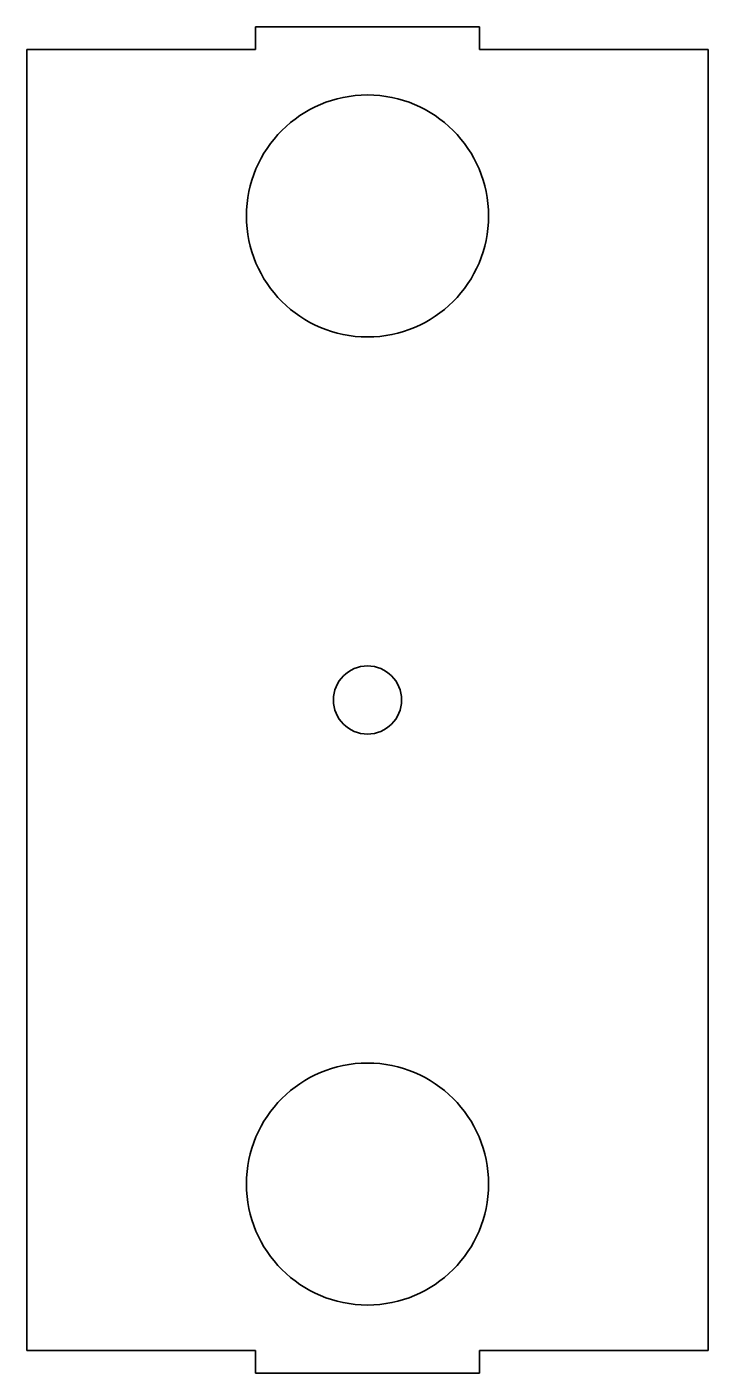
# Model space of a CAD drawing. Header units: inches. Extents: x 0 to 45, y 0 to 89.
import ezdxf

# ---------------------------------------------------------------- set-up
doc = ezdxf.new("R2010")
doc.units = ezdxf.units.IN
doc.header["$MEASUREMENT"] = 0
doc.layers.add('SIMUMAK Visible (ISO)', color=7, linetype='Continuous', lineweight=35)

# ---------------------------------------------------------------- blocks, each defined once
blk = doc.blocks.new('PC-SMT-05-RIGSPGOM01_Sheet_3_VIEW8')
at = {"layer": 'SIMUMAK Visible (ISO)'}
for p, q in [((-7.4, 44.5), (-7.4, 43)), ((7.4, 44.5), (-7.4, 44.5)), ((7.4, 43), (7.4, 44.5)), ((-22.5, -43), (-22.5, 43)), ((-22.5, 43), (-7.4, 43)), ((7.4, 43), (22.5, 43)), ((22.5, 43), (22.5, -43)), ((-7.4, -43), (-22.5, -43)), ((-7.4, -43), (-7.4, -44.5)), ((22.5, -43), (7.4, -43)), ((7.4, -44.5), (7.4, -43)), ((-7.4, -44.5), (7.4, -44.5))]:
    blk.add_line(p, q, dxfattribs=at)
for centre, radius in [((0, 32), 8), ((0, 0), 2.25), ((0, -32), 8)]:
    blk.add_circle(centre, radius, dxfattribs=at)

msp = doc.modelspace()

# ---------------------------------------------------------------- block references
msp.add_blockref('PC-SMT-05-RIGSPGOM01_Sheet_3_VIEW8', (22.5, 44.5))

doc.saveas('drawing.dxf')
